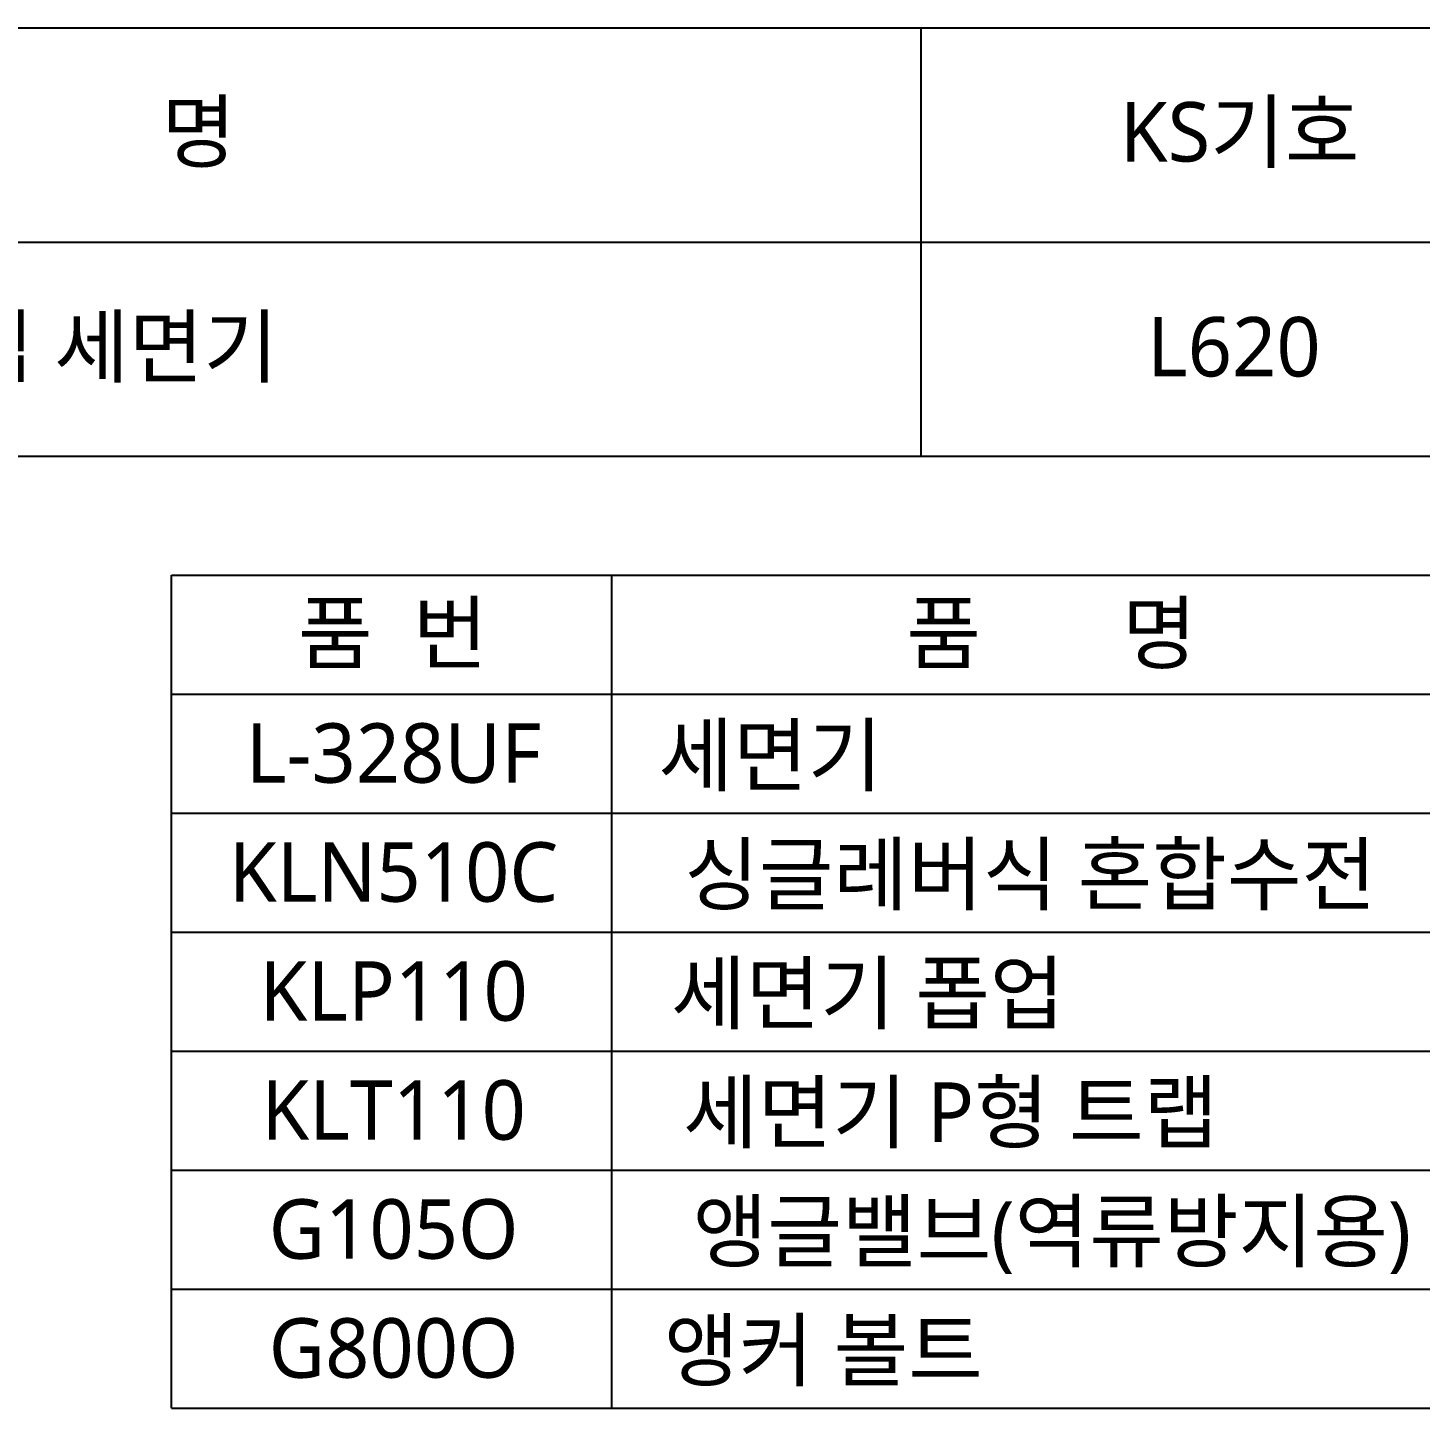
# Model space of a CAD drawing. Header units: millimetres. Extents: x 0 to 1800, y -67 to 2530.
# Drawn here: x 915 to 1500, y 1950 to 2530 of the extents above; entities that cross this region are included whole.
import ezdxf
from ezdxf.enums import TextEntityAlignment as Align

# ---------------------------------------------------------------- set-up
doc = ezdxf.new("R2010")
doc.units = ezdxf.units.MM
doc.layers.add('TEXT', color=7, linetype='Continuous')
doc.layers.add('도각라인', color=7, linetype='Continuous')
doc.styles.add('맑은고딕_통일', font='malgun.ttf', dxfattribs={"height": 25})

msp = doc.modelspace()

# ---------------------------------------------------------------- linework, layer by layer
at = {"layer": '도각라인'}
for p, q in [((0, 2530), (1800, 2530)), ((1290, 2350), (1290, 2530)), ((520, 2440), (1800, 2440)), ((0, 2350), (1800, 2350)), ((975, 1950), (975, 2300)), ((975, 2300), (1770, 2300)), ((1160, 1950), (1160, 2300)), ((975, 2250), (1770, 2250)), ((975, 2200), (1770, 2200)), ((975, 2150), (1770, 2150)), ((975, 2100), (1770, 2100)), ((975, 2050), (1770, 2050)), ((975, 2000), (1770, 2000)), ((975, 1950), (1770, 1950))]:
    msp.add_line(p, q, dxfattribs=at)

# ---------------------------------------------------------------- texts
at = {"layer": 'TEXT', "style": '맑은고딕_통일'}
for s, p in [('품             명', (915.69, 2486.4)), ('KS기호', (1423.85, 2486.32)), ('평면붙임 세면기', (905.77, 2396)), ('L620', (1421.48, 2396)), ('품  번', (1067.94, 2275.73)), ('품       명', (1344.82, 2275.73)), ('L-328UF', (1068.33, 2225.28)), ('세면기', (1226.72, 2224.38)), ('싱글레버식 혼합수전', (1335.86, 2174.38)), ('KLN510C', (1068.33, 2175.28)), ('KLP110', (1068.33, 2125.28)), ('세면기 폽업', (1267.59, 2124.38)), ('세면기 P형 트랩', (1302.44, 2074.38)), ('KLT110', (1068.33, 2075.28)), ('G105O', (1068.33, 2025.28)), ('앵글밸브(역류방지용)', (1344.97, 2024.38)), ('앵커 볼트', (1248.97, 1974.38)), ('G800O', (1068.33, 1975.28))]:
    msp.add_text(s, height=25, dxfattribs=at).set_placement(p, align=Align.MIDDLE_CENTER)

doc.saveas('drawing.dxf')
